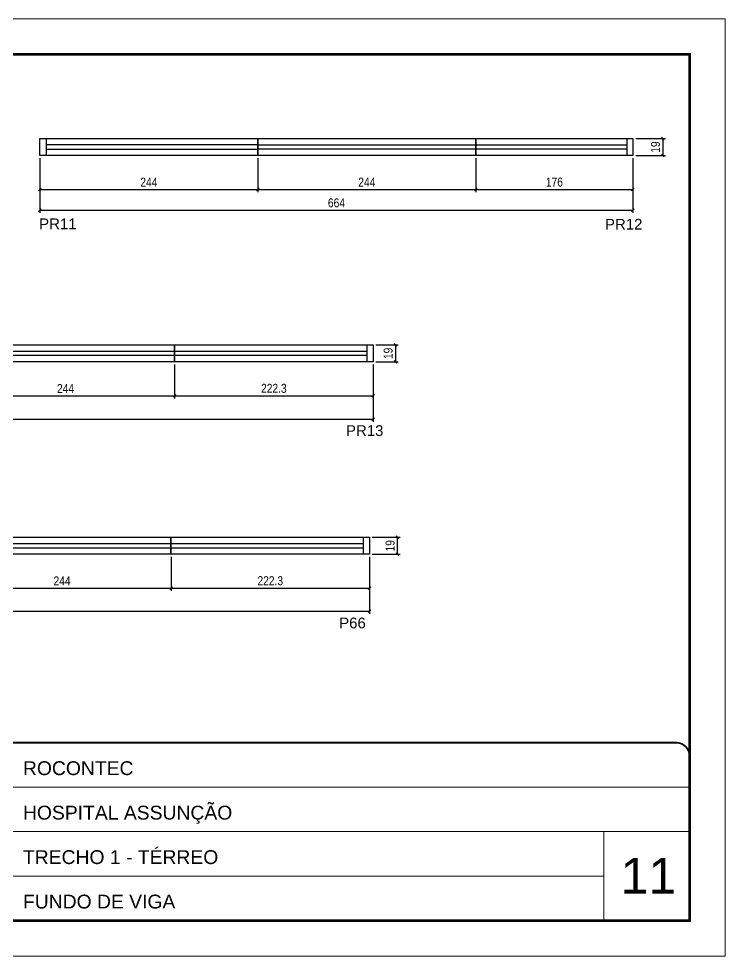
# Model space of a CAD drawing. Extents: x 3171 to 9452, y -2838 to 6252.
# Drawn here: x 7049 to 7840, y 2905 to 3955 of the extents above; entities that cross this region are included whole.
import ezdxf

# ---------------------------------------------------------------- set-up
doc = ezdxf.new("R2010")
doc.units = 0
doc.linetypes.add('CONTINUO', pattern=[0])
doc.linetypes.add('DASHED', pattern=[0.75, 0.5, -0.25])
for name, color, linetype in [('5', 5, 'Continuous'), ('Painéis', 200, 'Continuous'), ('SARR_2.2x7', 40, 'Continuous')]:
    doc.layers.add(name, color=color, linetype=linetype)
for name, color, linetype, lineweight in [('CARIMBO', 255, 'Continuous', 9), ('Escoras', 2, 'Continuous', 25), ('Folhas', 255, 'Continuous', 9), ('Romaneio', 3, 'Continuous', 13), ('SARRAFO DE PRESSAO', 251, 'DASHED', 9)]:
    doc.layers.add(name, color=color, linetype=linetype, lineweight=lineweight)
doc.layers.add('FELIPE', color=2, linetype='Continuous', lineweight=13, plot=False)
doc.styles.add('ARIAL', font='arial.ttf')
doc.styles.add('COTA TECNICA', font='techl___.ttf', dxfattribs={"height": 10})
doc.styles.add('COTA TECNICA-50', font='techl___.ttf', dxfattribs={"height": 10})
doc.styles.get("Standard").update_dxf_attribs({"font": 'arial.ttf'})
doc.dimstyles.new('COTA PAINEL-50', dxfattribs={"dimtxt": 10, "dimasz": 3, "dimexe": 3, "dimexo": 3, "dimgap": 3, "dimtad": 1, "dimdec": 1, "dimzin": 12, "dimdsep": 46, "dimtxsty": 'COTA TECNICA-50', "dimblk1": 'OBLIQUE', "dimblk2": 'OBLIQUE', "dimsah": 1, "dimcen": 0.9, "dimclrd": 4, "dimclre": 4, "dimclrt": 240, "dimadec": 1, "dimazin": 3, "dimtfac": 1, "dimtdec": 1, "dimtmove": 0, "dimatfit": 3, "dimfxl": 1, "dimtolj": 1, "dimtzin": 12, "dimarcsym": 0})
doc.dimstyles.new('PAINEL', dxfattribs={"dimtxt": 10, "dimasz": 3, "dimexe": 3, "dimexo": 3, "dimgap": 3, "dimtad": 1, "dimdec": 1, "dimzin": 12, "dimdsep": 46, "dimtxsty": 'COTA TECNICA', "dimblk1": 'OBLIQUE', "dimblk2": 'OBLIQUE', "dimsah": 1, "dimcen": 0.9, "dimclrd": 4, "dimclre": 4, "dimclrt": 240, "dimadec": 1, "dimazin": 3, "dimtfac": 1, "dimtdec": 1, "dimtmove": 0, "dimatfit": 3, "dimfxl": 1, "dimtolj": 1, "dimtzin": 12, "dimarcsym": 0})

# ---------------------------------------------------------------- blocks, each defined once
blk = doc.blocks.new('9999999999')
at = {"color": 30, "linetype": 'CONTINUO'}
for p, q in [((98564.6, 34379.6), (99584, 34379.6)), ((98564.6, 34329.8), (99488, 34329.8)), ((99584, 34329.8), (99488, 34329.8)), ((99488, 34329.8), (99488, 34230.2)), ((98564.6, 34280), (99488, 34280))]:
    blk.add_line(p, q, dxfattribs=at)
at = {"color": 30, "linetype": 'CONTINUO', "const_width": 2}
blk.add_lwpolyline([(99584, 34230.2), (99584, 34414.4, 0.414214), (99569, 34429.4), (98229, 34429.4, 0.414214), (98214, 34414.4), (98214, 34245.2, 0.414214), (98229, 34230.2), (99584, 34230.2)], format="xyb", dxfattribs=at)
at = {"layer": 'Folhas'}
blk.add_lwpolyline([(98139, 34190.2), (99624, 34190.2), (99624, 35240.2), (98139, 35240.2)], close=True, dxfattribs=at)
at = {"layer": 'Folhas', "color": 30, "const_width": 3}
blk.add_lwpolyline([(98214, 34230.2), (99584, 34230.2), (99584, 35200.2), (98214, 35200.2)], close=True, dxfattribs=at)
at = {"color": 7, "linetype": 'Continuous', "ltscale": 5, "style": 'ARIAL'}
for s, height, p in [('ROCONTEC', 15.48, (98837.7, 34393.1)), ('HOSPITAL ASSUNÇÃO', 15.483, (98837.7, 34343.3)), ('TRECHO 1 - TÉRREO', 15.483, (98837.7, 34293.5)), ('FUNDO DE VIGA', 15.483, (98837.7, 34243.7))]:
    blk.add_text(s, height=height, dxfattribs=at).set_placement(p)
blk = doc.blocks.new('_Oblique')
at = {"color": 0, "linetype": 'ByBlock', "lineweight": -2}
blk.add_line((-0.5, -0.5), (0.5, 0.5), dxfattribs=at)
blk = doc.blocks.new('*D54')
at = {"layer": 'Defpoints', "color": 0, "linetype": 'ByBlock', "transparency": 16777216}
for p in [(6487.2, 3355.4), (7441.5, 3355.4), (7441.5, 3291.8)]:
    blk.add_point(p, dxfattribs=at)
at = {"layer": 'Escoras', "color": 4, "linetype": 'ByBlock', "lineweight": -2, "transparency": 16777216}
for p, q in [((6487.2, 3352.4), (6487.2, 3288.8)), ((7441.5, 3352.4), (7441.5, 3288.8)), ((6487.2, 3291.8), (7441.5, 3291.8))]:
    blk.add_line(p, q, dxfattribs=at)
at = {"layer": 'Escoras', "color": 4, "linetype": 'ByBlock', "lineweight": -2, "transparency": 16777216, "xscale": 3, "yscale": 3, "zscale": 3, "rotation": 180}
blk.add_blockref('_Oblique', (6487.2, 3291.8), dxfattribs=at)
at = {"layer": 'Escoras', "color": 4, "linetype": 'ByBlock', "lineweight": -2, "transparency": 16777216, "xscale": 3, "yscale": 3, "zscale": 3}
blk.add_blockref('_Oblique', (7441.5, 3291.8), dxfattribs=at)
at = {"layer": 'Escoras', "color": 240, "linetype": 'ByBlock', "transparency": 16777216, "insert": (6964.3, 3300.1), "char_height": 10, "attachment_point": 5, "style": 'COTA TECNICA-50'}
blk.add_mtext('\\A1;954.3', dxfattribs=at)
blk = doc.blocks.new('*D55')
at = {"layer": 'Defpoints', "color": 0, "linetype": 'ByBlock', "transparency": 16777216}
for p in [(6975.2, 3355.4), (7219.2, 3355.4), (7219.2, 3317.5)]:
    blk.add_point(p, dxfattribs=at)
at = {"layer": 'Romaneio', "color": 4, "linetype": 'ByBlock', "lineweight": -2, "transparency": 16777216}
for p, q in [((6975.2, 3352.4), (6975.2, 3314.5)), ((7219.2, 3352.4), (7219.2, 3314.5)), ((6975.2, 3317.5), (7219.2, 3317.5))]:
    blk.add_line(p, q, dxfattribs=at)
at = {"layer": 'Romaneio', "color": 4, "linetype": 'ByBlock', "lineweight": -2, "transparency": 16777216, "xscale": 3, "yscale": 3, "zscale": 3, "rotation": 180}
blk.add_blockref('_Oblique', (6975.2, 3317.5), dxfattribs=at)
at = {"layer": 'Romaneio', "color": 4, "linetype": 'ByBlock', "lineweight": -2, "transparency": 16777216, "xscale": 3, "yscale": 3, "zscale": 3}
blk.add_blockref('_Oblique', (7219.2, 3317.5), dxfattribs=at)
at = {"layer": 'Romaneio', "color": 240, "linetype": 'ByBlock', "transparency": 16777216, "insert": (7097.2, 3325.6), "char_height": 10, "attachment_point": 5, "style": 'COTA TECNICA-50'}
blk.add_mtext('\\A1;244', dxfattribs=at)
blk = doc.blocks.new('*D56')
at = {"layer": 'Defpoints', "color": 0, "linetype": 'ByBlock', "transparency": 16777216}
for p in [(7219.2, 3355.4), (7441.5, 3355.4), (7441.5, 3317.5)]:
    blk.add_point(p, dxfattribs=at)
at = {"layer": 'Romaneio', "color": 4, "linetype": 'ByBlock', "lineweight": -2, "transparency": 16777216}
for p, q in [((7219.2, 3352.4), (7219.2, 3314.5)), ((7441.5, 3352.4), (7441.5, 3314.5)), ((7219.2, 3317.5), (7441.5, 3317.5))]:
    blk.add_line(p, q, dxfattribs=at)
at = {"layer": 'Romaneio', "color": 4, "linetype": 'ByBlock', "lineweight": -2, "transparency": 16777216, "xscale": 3, "yscale": 3, "zscale": 3, "rotation": 180}
blk.add_blockref('_Oblique', (7219.2, 3317.5), dxfattribs=at)
at = {"layer": 'Romaneio', "color": 4, "linetype": 'ByBlock', "lineweight": -2, "transparency": 16777216, "xscale": 3, "yscale": 3, "zscale": 3}
blk.add_blockref('_Oblique', (7441.5, 3317.5), dxfattribs=at)
at = {"layer": 'Romaneio', "color": 240, "linetype": 'ByBlock', "transparency": 16777216, "insert": (7330.3, 3325.7), "char_height": 10, "attachment_point": 5, "style": 'COTA TECNICA-50'}
blk.add_mtext('\\A1;222.3', dxfattribs=at)
blk = doc.blocks.new('*D9')
at = {"layer": 'Defpoints', "color": 0, "linetype": 'ByBlock', "transparency": 16777216}
for p in [(6979.1, 3570.9), (7223.1, 3570.9), (7223.1, 3533)]:
    blk.add_point(p, dxfattribs=at)
at = {"layer": 'Romaneio', "color": 4, "linetype": 'ByBlock', "lineweight": -2, "transparency": 16777216}
for p, q in [((6979.1, 3567.9), (6979.1, 3530)), ((7223.1, 3567.9), (7223.1, 3530)), ((6979.1, 3533), (7223.1, 3533))]:
    blk.add_line(p, q, dxfattribs=at)
at = {"layer": 'Romaneio', "color": 4, "linetype": 'ByBlock', "lineweight": -2, "transparency": 16777216, "xscale": 3, "yscale": 3, "zscale": 3, "rotation": 180}
blk.add_blockref('_Oblique', (6979.1, 3533), dxfattribs=at)
at = {"layer": 'Romaneio', "color": 4, "linetype": 'ByBlock', "lineweight": -2, "transparency": 16777216, "xscale": 3, "yscale": 3, "zscale": 3}
blk.add_blockref('_Oblique', (7223.1, 3533), dxfattribs=at)
at = {"layer": 'Romaneio', "color": 240, "linetype": 'ByBlock', "transparency": 16777216, "insert": (7101.1, 3541), "char_height": 10, "attachment_point": 5, "style": 'COTA TECNICA-50'}
blk.add_mtext('\\A1;244', dxfattribs=at)
blk = doc.blocks.new('*D10')
at = {"layer": 'Defpoints', "color": 0, "linetype": 'ByBlock', "transparency": 16777216}
for p in [(7223.1, 3570.9), (7445.4, 3570.9), (7445.4, 3533)]:
    blk.add_point(p, dxfattribs=at)
at = {"layer": 'Romaneio', "color": 4, "linetype": 'ByBlock', "lineweight": -2, "transparency": 16777216}
for p, q in [((7223.1, 3567.9), (7223.1, 3530)), ((7445.4, 3567.9), (7445.4, 3530)), ((7223.1, 3533), (7445.4, 3533))]:
    blk.add_line(p, q, dxfattribs=at)
at = {"layer": 'Romaneio', "color": 4, "linetype": 'ByBlock', "lineweight": -2, "transparency": 16777216, "xscale": 3, "yscale": 3, "zscale": 3, "rotation": 180}
blk.add_blockref('_Oblique', (7223.1, 3533), dxfattribs=at)
at = {"layer": 'Romaneio', "color": 4, "linetype": 'ByBlock', "lineweight": -2, "transparency": 16777216, "xscale": 3, "yscale": 3, "zscale": 3}
blk.add_blockref('_Oblique', (7445.4, 3533), dxfattribs=at)
at = {"layer": 'Romaneio', "color": 240, "linetype": 'ByBlock', "transparency": 16777216, "insert": (7334.3, 3541.2), "char_height": 10, "attachment_point": 5, "style": 'COTA TECNICA-50'}
blk.add_mtext('\\A1;222.3', dxfattribs=at)
blk = doc.blocks.new('*D11')
at = {"layer": 'Defpoints', "color": 0, "linetype": 'ByBlock', "transparency": 16777216}
for p in [(6491.1, 3570.9), (7445.4, 3570.9), (7445.4, 3506.6)]:
    blk.add_point(p, dxfattribs=at)
at = {"layer": 'Escoras', "color": 4, "linetype": 'ByBlock', "lineweight": -2, "transparency": 16777216}
for p, q in [((6491.1, 3567.9), (6491.1, 3503.6)), ((7445.4, 3567.9), (7445.4, 3503.6)), ((6491.1, 3506.6), (7445.4, 3506.6))]:
    blk.add_line(p, q, dxfattribs=at)
at = {"layer": 'Escoras', "color": 4, "linetype": 'ByBlock', "lineweight": -2, "transparency": 16777216, "xscale": 3, "yscale": 3, "zscale": 3, "rotation": 180}
blk.add_blockref('_Oblique', (6491.1, 3506.6), dxfattribs=at)
at = {"layer": 'Escoras', "color": 4, "linetype": 'ByBlock', "lineweight": -2, "transparency": 16777216, "xscale": 3, "yscale": 3, "zscale": 3}
blk.add_blockref('_Oblique', (7445.4, 3506.6), dxfattribs=at)
at = {"layer": 'Escoras', "color": 240, "linetype": 'ByBlock', "transparency": 16777216, "insert": (6968.3, 3514.9), "char_height": 10, "attachment_point": 5, "style": 'COTA TECNICA-50'}
blk.add_mtext('\\A1;954.3', dxfattribs=at)
blk = doc.blocks.new('*D99')
at = {"layer": 'Defpoints', "color": 0, "linetype": 'ByBlock', "transparency": 16777216}
for p in [(7445.4, 3589.9), (7445.4, 3570.9), (7470.4, 3570.9)]:
    blk.add_point(p, dxfattribs=at)
at = {"layer": 'Escoras', "color": 4, "linetype": 'ByBlock', "lineweight": -2, "transparency": 16777216}
for p, q in [((7448.4, 3589.9), (7473.4, 3589.9)), ((7470.4, 3589.9), (7470.4, 3570.9)), ((7448.4, 3570.9), (7473.4, 3570.9))]:
    blk.add_line(p, q, dxfattribs=at)
at = {"layer": 'Escoras', "color": 4, "linetype": 'ByBlock', "lineweight": -2, "transparency": 16777216, "xscale": 3, "yscale": 3, "zscale": 3}
for p, rotation in [((7470.4, 3589.9), 90), ((7470.4, 3570.9), 270)]:
    blk.add_blockref('_Oblique', p, dxfattribs=dict(at, rotation=rotation))
at = {"layer": 'Escoras', "color": 240, "linetype": 'ByBlock', "transparency": 16777216, "insert": (7462.3, 3580.4), "char_height": 10, "attachment_point": 5, "rotation": 90, "style": 'COTA TECNICA-50'}
blk.add_mtext('\\A1;19', dxfattribs=at)
blk = doc.blocks.new('*D100')
at = {"layer": 'Defpoints', "color": 0, "linetype": 'ByBlock', "transparency": 16777216}
for p in [(7072.4, 3802), (7316.4, 3802), (7316.4, 3764.1)]:
    blk.add_point(p, dxfattribs=at)
at = {"layer": 'Romaneio', "color": 4, "linetype": 'ByBlock', "lineweight": -2, "transparency": 16777216}
for p, q in [((7072.4, 3799), (7072.4, 3761.1)), ((7316.4, 3799), (7316.4, 3761.1)), ((7072.4, 3764.1), (7316.4, 3764.1))]:
    blk.add_line(p, q, dxfattribs=at)
at = {"layer": 'Romaneio', "color": 4, "linetype": 'ByBlock', "lineweight": -2, "transparency": 16777216, "xscale": 3, "yscale": 3, "zscale": 3, "rotation": 180}
blk.add_blockref('_Oblique', (7072.4, 3764.1), dxfattribs=at)
at = {"layer": 'Romaneio', "color": 4, "linetype": 'ByBlock', "lineweight": -2, "transparency": 16777216, "xscale": 3, "yscale": 3, "zscale": 3}
blk.add_blockref('_Oblique', (7316.4, 3764.1), dxfattribs=at)
at = {"layer": 'Romaneio', "color": 240, "linetype": 'ByBlock', "transparency": 16777216, "insert": (7194.4, 3772.2), "char_height": 10, "attachment_point": 5, "style": 'COTA TECNICA-50'}
blk.add_mtext('\\A1;244', dxfattribs=at)
blk = doc.blocks.new('*D101')
at = {"layer": 'Defpoints', "color": 0, "linetype": 'ByBlock', "transparency": 16777216}
for p in [(7316.4, 3802), (7560.4, 3802), (7560.4, 3764.1)]:
    blk.add_point(p, dxfattribs=at)
at = {"layer": 'Romaneio', "color": 4, "linetype": 'ByBlock', "lineweight": -2, "transparency": 16777216}
for p, q in [((7316.4, 3799), (7316.4, 3761.1)), ((7560.4, 3799), (7560.4, 3761.1)), ((7316.4, 3764.1), (7560.4, 3764.1))]:
    blk.add_line(p, q, dxfattribs=at)
at = {"layer": 'Romaneio', "color": 4, "linetype": 'ByBlock', "lineweight": -2, "transparency": 16777216, "xscale": 3, "yscale": 3, "zscale": 3, "rotation": 180}
blk.add_blockref('_Oblique', (7316.4, 3764.1), dxfattribs=at)
at = {"layer": 'Romaneio', "color": 4, "linetype": 'ByBlock', "lineweight": -2, "transparency": 16777216, "xscale": 3, "yscale": 3, "zscale": 3}
blk.add_blockref('_Oblique', (7560.4, 3764.1), dxfattribs=at)
at = {"layer": 'Romaneio', "color": 240, "linetype": 'ByBlock', "transparency": 16777216, "insert": (7438.4, 3772.2), "char_height": 10, "attachment_point": 5, "style": 'COTA TECNICA-50'}
blk.add_mtext('\\A1;244', dxfattribs=at)
blk = doc.blocks.new('*D12')
at = {"layer": 'Defpoints', "color": 0, "linetype": 'ByBlock', "transparency": 16777216}
for p in [(7560.4, 3802), (7736.4, 3802), (7736.4, 3764.1)]:
    blk.add_point(p, dxfattribs=at)
at = {"layer": 'Escoras', "color": 4, "linetype": 'ByBlock', "lineweight": -2, "transparency": 16777216}
for p, q in [((7560.4, 3799), (7560.4, 3761.1)), ((7736.4, 3799), (7736.4, 3761.1)), ((7560.4, 3764.1), (7736.4, 3764.1))]:
    blk.add_line(p, q, dxfattribs=at)
at = {"layer": 'Escoras', "color": 4, "linetype": 'ByBlock', "lineweight": -2, "transparency": 16777216, "xscale": 3, "yscale": 3, "zscale": 3, "rotation": 180}
blk.add_blockref('_Oblique', (7560.4, 3764.1), dxfattribs=at)
at = {"layer": 'Escoras', "color": 4, "linetype": 'ByBlock', "lineweight": -2, "transparency": 16777216, "xscale": 3, "yscale": 3, "zscale": 3}
blk.add_blockref('_Oblique', (7736.4, 3764.1), dxfattribs=at)
at = {"layer": 'Escoras', "color": 240, "linetype": 'ByBlock', "transparency": 16777216, "insert": (7648.4, 3772.2), "char_height": 10, "attachment_point": 5, "style": 'COTA TECNICA-50'}
blk.add_mtext('\\A1;176', dxfattribs=at)
blk = doc.blocks.new('*D102')
at = {"layer": 'Defpoints', "color": 0, "linetype": 'ByBlock', "transparency": 16777216}
for p in [(7072.4, 3802), (7736.4, 3802), (7736.4, 3740.8)]:
    blk.add_point(p, dxfattribs=at)
at = {"layer": 'Escoras', "color": 4, "linetype": 'ByBlock', "lineweight": -2, "transparency": 16777216}
for p, q in [((7072.4, 3799), (7072.4, 3737.8)), ((7736.4, 3799), (7736.4, 3737.8)), ((7072.4, 3740.8), (7736.4, 3740.8))]:
    blk.add_line(p, q, dxfattribs=at)
at = {"layer": 'Escoras', "color": 4, "linetype": 'ByBlock', "lineweight": -2, "transparency": 16777216, "xscale": 3, "yscale": 3, "zscale": 3, "rotation": 180}
blk.add_blockref('_Oblique', (7072.4, 3740.8), dxfattribs=at)
at = {"layer": 'Escoras', "color": 4, "linetype": 'ByBlock', "lineweight": -2, "transparency": 16777216, "xscale": 3, "yscale": 3, "zscale": 3}
blk.add_blockref('_Oblique', (7736.4, 3740.8), dxfattribs=at)
at = {"layer": 'Escoras', "color": 240, "linetype": 'ByBlock', "transparency": 16777216, "insert": (7404.4, 3748.9), "char_height": 10, "attachment_point": 5, "style": 'COTA TECNICA-50'}
blk.add_mtext('\\A1;664', dxfattribs=at)
blk = doc.blocks.new('*D103')
at = {"layer": 'Defpoints', "color": 0, "linetype": 'ByBlock', "transparency": 16777216}
for p in [(7736.4, 3821), (7736.4, 3802), (7769.7, 3802)]:
    blk.add_point(p, dxfattribs=at)
at = {"layer": 'Escoras', "color": 4, "linetype": 'ByBlock', "lineweight": -2, "transparency": 16777216}
for p, q in [((7739.4, 3821), (7772.7, 3821)), ((7769.7, 3821), (7769.7, 3802)), ((7739.4, 3802), (7772.7, 3802))]:
    blk.add_line(p, q, dxfattribs=at)
at = {"layer": 'Escoras', "color": 4, "linetype": 'ByBlock', "lineweight": -2, "transparency": 16777216, "xscale": 3, "yscale": 3, "zscale": 3}
for p, rotation in [((7769.7, 3821), 90), ((7769.7, 3802), 270)]:
    blk.add_blockref('_Oblique', p, dxfattribs=dict(at, rotation=rotation))
at = {"layer": 'Escoras', "color": 240, "linetype": 'ByBlock', "transparency": 16777216, "insert": (7761.6, 3811.5), "char_height": 10, "attachment_point": 5, "rotation": 90, "style": 'COTA TECNICA-50'}
blk.add_mtext('\\A1;19', dxfattribs=at)
blk = doc.blocks.new('*D342')
at = {"layer": 'Defpoints', "color": 0, "transparency": 16777216}
for p in [(7441.5, 3374.4), (7472.6, 3374.4), (7441.5, 3355.4)]:
    blk.add_point(p, dxfattribs=at)
at = {"layer": 'FELIPE', "color": 4, "lineweight": -2, "transparency": 16777216}
for p, q in [((7444.5, 3374.4), (7475.6, 3374.4)), ((7472.6, 3355.4), (7472.6, 3374.4)), ((7444.5, 3355.4), (7475.6, 3355.4))]:
    blk.add_line(p, q, dxfattribs=at)
at = {"layer": 'FELIPE', "color": 4, "lineweight": -2, "transparency": 16777216, "xscale": 3, "yscale": 3, "zscale": 3}
for p, rotation in [((7472.6, 3374.4), 90), ((7472.6, 3355.4), 270)]:
    blk.add_blockref('_Oblique', p, dxfattribs=dict(at, rotation=rotation))
at = {"layer": 'FELIPE', "color": 240, "transparency": 16777216, "insert": (7464.5, 3364.9), "char_height": 10, "attachment_point": 5, "rotation": 90, "style": 'COTA TECNICA'}
blk.add_mtext('\\A1;19', dxfattribs=at)

msp = doc.modelspace()

# ---------------------------------------------------------------- linework, layer by layer
at = {"layer": 'Painéis', "linetype": 'Continuous'}
for points in [[(7072.36, 3821.02), (7316.36, 3821.02), (7316.36, 3802.02), (7072.36, 3802.02)], [(7316.36, 3821.02), (7560.36, 3821.02), (7560.36, 3802.02), (7316.36, 3802.02)], [(7560.36, 3821.02), (7736.36, 3821.02), (7736.36, 3802.02), (7560.36, 3802.02)], [(6979.13, 3589.89), (7223.13, 3589.89), (7223.13, 3570.89), (6979.13, 3570.89)], [(7223.13, 3589.89), (7445.43, 3589.89), (7445.43, 3570.89), (7223.13, 3570.89)], [(6975.16, 3374.4), (7219.16, 3374.4), (7219.16, 3355.4), (6975.16, 3355.4)], [(7219.16, 3374.4), (7441.46, 3374.4), (7441.46, 3355.4), (7219.16, 3355.4)]]:
    msp.add_lwpolyline(points, close=True, dxfattribs=at)
at = {"layer": 'SARR_2.2x7', "linetype": 'Continuous'}
for p, q in [((7079.36, 3821.02), (7079.36, 3802.02)), ((7316.36, 3814.02), (7079.36, 3814.02)), ((7316.36, 3814.02), (7560.36, 3814.02)), ((7560.36, 3814.02), (7729.36, 3814.02)), ((7729.36, 3821.02), (7729.36, 3802.02)), ((7079.36, 3809.02), (7316.36, 3809.02)), ((7560.36, 3809.02), (7316.36, 3809.02)), ((7729.36, 3809.02), (7560.36, 3809.02)), ((6979.13, 3582.89), (7223.13, 3582.89)), ((7223.13, 3582.89), (7438.43, 3582.89)), ((7438.43, 3589.89), (7438.43, 3570.89)), ((7223.13, 3577.89), (6979.13, 3577.89)), ((7438.43, 3577.89), (7223.13, 3577.89)), ((7434.55, 3355.4), (7434.55, 3374.4)), ((6975.16, 3367.4), (7219.16, 3367.4)), ((7219.16, 3362.4), (6975.16, 3362.4)), ((7219.16, 3367.4), (7434.46, 3367.4)), ((7434.46, 3362.4), (7219.16, 3362.4))]:
    msp.add_line(p, q, dxfattribs=at)

# ---------------------------------------------------------------- block references
at = {"layer": 'SARRAFO DE PRESSAO', "color": 6, "linetype": 'ByBlock'}
msp.add_blockref('9999999999', (-91784.29, -31285.03), dxfattribs=at)

# ---------------------------------------------------------------- texts
at = {"layer": '5', "linetype": 'Continuous'}
for s, p in [('PR11', (7071.56, 3719.49)), ('PR12', (7705.05, 3719.08)), ('PR13', (7415.06, 3487.94)), ('P66', (7407.43, 3272.46))]:
    msp.add_text(s, height=12, rotation=359.99996, dxfattribs=at).set_placement(p)
at = {"layer": 'CARIMBO', "style": 'ARIAL'}
msp.add_text('11', height=40, dxfattribs=at).set_placement((7722.55, 2975.32))

# ---------------------------------------------------------------- dimensions: what is measured, and where the dimension line sits
at = {"layer": 'Escoras', "linetype": 'ByBlock'}
for base, p1, p2, picture, middle in [((7769.68, 3802.02), (7736.36, 3821.02), (7736.36, 3802.02), '*D103', (7761.59, 3811.52)), ((7470.39, 3570.89), (7445.43, 3589.89), (7445.43, 3570.89), '*D99', (7462.31, 3580.39))]:
    dim = msp.add_linear_dim(base=base, p1=p1, p2=p2, angle=90, dimstyle='COTA PAINEL-50', override={"dimarcsym": 1}, dxfattribs=at)
    dim.commit()
    dim.dimension.update_dxf_attribs({"geometry": picture, "text_midpoint": middle})
for base, p1, p2, picture, middle in [((7736.36, 3740.78), (7072.36, 3802.02), (7736.36, 3802.02), '*D102', (7404.36, 3748.88)), ((7736.36, 3764.1), (7560.36, 3802.02), (7736.36, 3802.02), '*D12', (7648.36, 3772.2)), ((7445.43, 3506.64), (6491.13, 3570.89), (7445.43, 3570.89), '*D11', (6968.28, 3514.89)), ((7441.46, 3291.81), (6487.16, 3355.4), (7441.46, 3355.4), '*D54', (6964.31, 3300.06))]:
    dim = msp.add_linear_dim(base=base, p1=p1, p2=p2, dimstyle='COTA PAINEL-50', override={"dimarcsym": 1}, dxfattribs=at)
    dim.commit()
    dim.dimension.update_dxf_attribs({"geometry": picture, "text_midpoint": middle})
at = {"layer": 'FELIPE'}
dim = msp.add_linear_dim(base=(7472.59, 3374.4), p1=(7441.46, 3355.4), p2=(7441.46, 3374.4), angle=90, dimstyle='PAINEL', dxfattribs=at)
dim.commit()
dim.dimension.update_dxf_attribs({"geometry": '*D342', "text_midpoint": (7464.5, 3364.9)})
at = {"layer": 'Romaneio', "linetype": 'ByBlock'}
for p1, p2, picture, middle in [((7072.36, 3802.02), (7316.36, 3802.02), '*D100', (7194.36, 3772.17)), ((7316.36, 3802.02), (7560.36, 3802.02), '*D101', (7438.36, 3772.17)), ((6979.13, 3570.89), (7223.13, 3570.89), '*D9', (7101.13, 3541.04)), ((7223.13, 3570.89), (7445.43, 3570.89), '*D10', (7334.28, 3541.19)), ((6975.16, 3355.4), (7219.16, 3355.4), '*D55', (7097.16, 3325.56)), ((7219.16, 3355.4), (7441.46, 3355.4), '*D56', (7330.31, 3325.7))]:
    dim = msp.add_aligned_dim(p1=p1, p2=p2, distance=-37.92, dimstyle='COTA PAINEL-50', override={"dimarcsym": 1}, dxfattribs=at)
    dim.commit()
    dim.dimension.update_dxf_attribs({"geometry": picture, "text_midpoint": middle})

doc.saveas('drawing.dxf')
